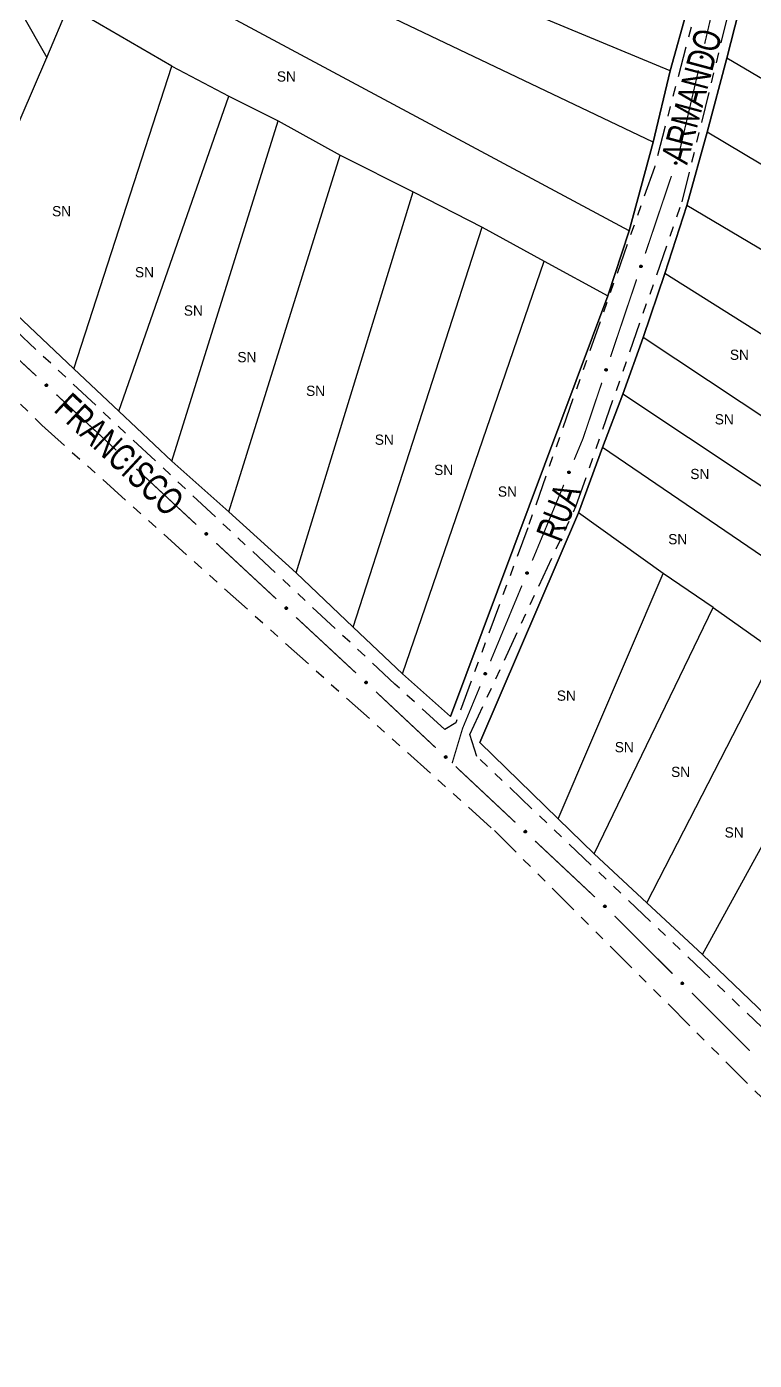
# Model space of a CAD drawing. Extents: x 207981 to 210201, y 4876477 to 4878908.
# Drawn here: x 209514.8 to 209621.5, y 4876755.6 to 4876951.3 of the extents above; entities that cross this region are included whole.
import ezdxf
from ezdxf.enums import TextEntityAlignment as Align

# ---------------------------------------------------------------- set-up
doc = ezdxf.new("R2010")
doc.units = 0
doc.header["$LTSCALE"] = 1.5
doc.header["$MEASUREMENT"] = 0
doc.linetypes.add('TRACO_25', pattern=[8, 3, -1, 1, -1, 1, -1])
for name, color, linetype in [('CD_MALHA_LOTES', 7, 'CONTINUOUS'), ('RU-QUADRA', 210, 'CONTINUOUS'), ('SV-EIXO-RUA-N-PAV', 6, 'CONTINUOUS'), ('SV-RUA-NAO-PAV', 7, 'CONTINUOUS'), ('SV-TXT-RUA-N-PAV', 7, 'CONTINUOUS'), ('Th_NmrPort', 1, 'CONTINUOUS')]:
    doc.layers.add(name, color=color, linetype=linetype)
doc.styles.add('ARIAL', font='ARIAL.SHX')

msp = doc.modelspace()

# ---------------------------------------------------------------- linework, layer by layer
at = {"layer": 'CD_MALHA_LOTES', "linetype": 'Continuous', "flags": 128}
for points in [[(209609.174317, 4876944.823015), (209531.2063, 4876977.224706)], [(209606.671182, 4876934.346932), (209528.888582, 4876971.476766)], [(209506.870266, 4876965.914244), (209517.809893, 4876946.769898)], [(209603.148251, 4876921.32136), (209525.226589, 4876963.179338)], [(209620.345715, 4876957.98765), (209617.471745, 4876946.677189)], [(209517.809893, 4876946.769898), (209520.961988, 4876954.279302)], [(209536.119861, 4876945.471976), (209520.961988, 4876954.279302)], [(209609.174317, 4876944.823015), (209611.77016, 4876954.093885)], [(209504.923383, 4876916.964051), (209517.809893, 4876946.769898)], [(209617.471745, 4876946.677189), (209614.597775, 4876935.783917)], [(209646.860403, 4876929.340662), (209617.471745, 4876946.677189)], [(209521.750012, 4876901.064509), (209536.119861, 4876945.471976)], [(209536.119861, 4876945.471976), (209544.463644, 4876941.068313)], [(209606.671182, 4876934.346932), (209609.174317, 4876944.823015)], [(209528.33233, 4876894.853026), (209544.463644, 4876941.068313)], [(209544.463644, 4876941.068313), (209551.694922, 4876937.452673)], [(209536.119861, 4876887.529038), (209551.694922, 4876937.452673)], [(209551.694922, 4876937.452673), (209560.780375, 4876932.446404)], [(209614.597775, 4876935.783917), (209611.631097, 4876925.029708)], [(209643.52289, 4876918.540099), (209614.597775, 4876935.783917)], [(209603.148251, 4876921.32136), (209606.671182, 4876934.346932)], [(209544.463644, 4876880.112342), (209560.780375, 4876932.446404)], [(209560.780375, 4876932.446404), (209571.48823, 4876927.069299)], [(209554.33712, 4876871.165953), (209571.48823, 4876927.069299)], [(209571.48823, 4876927.069299), (209581.593478, 4876921.877612)], [(209611.631097, 4876925.029708), (209608.386293, 4876915.063522)], [(209640.370794, 4876907.971307), (209611.631097, 4876925.029708)], [(209562.680903, 4876863.193005), (209581.593478, 4876921.877612)], [(209581.593478, 4876921.877612), (209590.678931, 4876916.871342)], [(209600.04251, 4876911.818718), (209603.148251, 4876921.32136)], [(209504.923383, 4876916.964051), (209521.750012, 4876901.064509)], [(209569.912182, 4876856.332561), (209590.678931, 4876916.871342)], [(209590.678931, 4876916.871342), (209600.04251, 4876911.818718)], [(209608.386293, 4876915.063522), (209605.187842, 4876905.699944)], [(209637.12599, 4876896.985326), (209608.386293, 4876915.063522)], [(209576.958043, 4876850.074724), (209600.04251, 4876911.818718)], [(209605.187842, 4876905.699944), (209602.221164, 4876897.356161)], [(209633.927539, 4876886.601951), (209605.187842, 4876905.699944)], [(209521.750012, 4876901.064509), (209528.33233, 4876894.853026)], [(209602.221164, 4876897.356161), (209599.254486, 4876889.56863)], [(209630.960861, 4876878.258168), (209602.221164, 4876897.356161)], [(209528.33233, 4876894.853026), (209536.119861, 4876887.529038)], [(209599.254486, 4876889.56863), (209595.731555, 4876879.973279)], [(209628.365017, 4876869.682614), (209599.254486, 4876889.56863)], [(209536.119861, 4876887.529038), (209544.463644, 4876880.112342)], [(209544.463644, 4876880.112342), (209554.33712, 4876871.165953)], [(209595.731555, 4876879.973279), (209581.268998, 4876846.273667)], [(209608.154521, 4876871.073244), (209595.731555, 4876879.973279)], [(209554.33712, 4876871.165953), (209562.680903, 4876863.193005)], [(209592.764877, 4876835.055914), (209608.154521, 4876871.073244)], [(209615.478508, 4876866.066974), (209608.154521, 4876871.073244)], [(209598.049273, 4876829.956936), (209615.478508, 4876866.066974)], [(209615.478508, 4876866.066974), (209624.656669, 4876859.577365)], [(209562.680903, 4876863.193005), (209569.912182, 4876856.332561)], [(209605.744095, 4876822.772011), (209624.656669, 4876859.577365)], [(209569.912182, 4876856.332561), (209576.958043, 4876850.074724)], [(209613.90246, 4876815.169898), (209634.483792, 4876852.670567)], [(209581.268998, 4876846.273667), (209592.764877, 4876835.055914)], [(209592.764877, 4876835.055914), (209598.049273, 4876829.956936)], [(209598.049273, 4876829.956936), (209605.744095, 4876822.772011)], [(209605.744095, 4876822.772011), (209613.90246, 4876815.169898)], [(209613.90246, 4876815.169898), (209625.444693, 4876804.137563)]]:
    msp.add_lwpolyline(points, dxfattribs=at)
at = {"layer": 'RU-QUADRA', "linetype": 'Continuous', "flags": 128}
for points in [[(209625.444693, 4876804.137563), (209613.90246, 4876815.169898), (209605.744095, 4876822.772011), (209598.049273, 4876829.956936), (209592.764877, 4876835.055914), (209581.268998, 4876846.273667), (209595.731555, 4876879.973279), (209599.254486, 4876889.56863), (209602.221164, 4876897.356161), (209605.187842, 4876905.699944), (209608.386293, 4876915.063522), (209611.631097, 4876925.029708), (209614.597775, 4876935.783917), (209617.471745, 4876946.677189), (209620.345715, 4876957.98765)], [(209611.77016, 4876954.093885), (209609.174317, 4876944.823015), (209606.671182, 4876934.346932), (209603.148251, 4876921.32136), (209600.04251, 4876911.818718), (209576.958043, 4876850.074724), (209569.912182, 4876856.332561), (209562.680903, 4876863.193005), (209554.33712, 4876871.165953), (209544.463644, 4876880.112342), (209536.119861, 4876887.529038), (209528.33233, 4876894.853026), (209521.750012, 4876901.064509), (209504.923383, 4876916.964051)]]:
    msp.add_lwpolyline(points, dxfattribs=at)
at = {"layer": 'SV-EIXO-RUA-N-PAV', "const_width": 0.18}
for points in [[(209614.223375, 4876948.759521), (209616.04301, 4876956.549831)], [(209610.584107, 4876933.178901), (209613.313558, 4876944.864366)], [(209605.525942, 4876918.001843), (209609.354728, 4876929.374635)], [(209600.420894, 4876902.838121), (209604.24968, 4876914.210913)], [(209516.26479, 4876900.029623), (209508.941714, 4876906.839362)], [(209527.981713, 4876889.13404), (209519.194021, 4876897.305727)], [(209596.39512, 4876890.880207), (209599.144632, 4876899.04719)], [(209595.098162, 4876887.756116), (209596.24842, 4876890.526839)], [(209596.24842, 4876890.526839), (209596.39512, 4876890.880207)], [(209539.698635, 4876878.238457), (209530.910943, 4876886.410144)], [(209588.963452, 4876872.978926), (209593.564485, 4876884.061819)], [(209551.415558, 4876867.342874), (209542.627866, 4876875.514561)], [(209582.828743, 4876858.201737), (209587.429775, 4876869.284629)], [(209563.13248, 4876856.447291), (209554.344788, 4876864.618978)], [(209578.744762, 4876848.36431), (209581.295065, 4876854.507439)], [(209574.800732, 4876845.499606), (209566.050267, 4876853.711145)], [(209578.644548, 4876848.0305), (209578.744762, 4876848.36431)], [(209577.206882, 4876843.241647), (209578.644548, 4876848.0305)], [(209586.468019, 4876834.550888), (209577.717554, 4876842.762427)], [(209598.135305, 4876823.602171), (209589.38484, 4876831.813709)], [(209609.516661, 4876812.358086), (209601.025452, 4876820.837436)], [(209620.838273, 4876801.052287), (209612.347064, 4876809.531636)]]:
    msp.add_lwpolyline(points, dxfattribs=at)
at = {"layer": 'SV-EIXO-RUA-N-PAV'}
for points in [[(209613.628591, 4876946.697067), (209613.602194, 4876946.73824), (209613.587927, 4876946.779024), (209613.585817, 4876946.816465), (209613.592581, 4876946.850037), (209613.603368, 4876946.883603), (209613.621711, 4876946.915045), (209613.649799, 4876946.945433), (209613.690915, 4876946.972203), (209613.733655, 4876946.984072), (209613.770252, 4876946.988104), (209613.805664, 4876946.983067), (209613.838096, 4876946.972041), (209613.870127, 4876946.951908), (209613.900644, 4876946.923143), (209613.926561, 4876946.881147), (209613.940274, 4876946.841068), (209613.941363, 4876946.804799), (209613.936074, 4876946.76923), (209613.92465, 4876946.735094), (209613.906467, 4876946.704333), (209613.87745, 4876946.673659), (209613.835661, 4876946.648628), (209613.795842, 4876946.634495), (209613.759599, 4876946.632897), (209613.724698, 4876946.638892), (209613.6909, 4876946.649302), (209613.658526, 4876946.666425), (209613.628591, 4876946.697067)], [(209609.842689, 4876931.169053), (209609.820329, 4876931.212551), (209609.810006, 4876931.254507), (209609.811468, 4876931.291979), (209609.821395, 4876931.324755), (209609.835327, 4876931.357143), (209609.856577, 4876931.386697), (209609.887429, 4876931.414275), (209609.930906, 4876931.437011), (209609.974581, 4876931.444761), (209610.011395, 4876931.445293), (209610.046168, 4876931.43691), (209610.077404, 4876931.422848), (209610.107373, 4876931.399759), (209610.135016, 4876931.368221), (209610.15682, 4876931.32395), (209610.166658, 4876931.282748), (209610.164292, 4876931.24654), (209610.155643, 4876931.211636), (209610.141023, 4876931.178741), (209610.119996, 4876931.14985), (209610.088192, 4876931.122076), (209610.044211, 4876931.101134), (209610.003229, 4876931.090853), (209609.966997, 4876931.09271), (209609.932825, 4876931.101999), (209609.900171, 4876931.115577), (209609.869573, 4876931.135702), (209609.842689, 4876931.169053)], [(209604.737641, 4876916.00533), (209604.715281, 4876916.048828), (209604.704958, 4876916.090784), (209604.70642, 4876916.128256), (209604.716347, 4876916.161032), (209604.730279, 4876916.19342), (209604.751529, 4876916.222974), (209604.782381, 4876916.250552), (209604.825858, 4876916.273288), (209604.869533, 4876916.281038), (209604.906347, 4876916.28157), (209604.94112, 4876916.273187), (209604.972356, 4876916.259126), (209605.002326, 4876916.236037), (209605.029968, 4876916.204499), (209605.051772, 4876916.160228), (209605.06161, 4876916.119025), (209605.059244, 4876916.082818), (209605.050595, 4876916.047913), (209605.035975, 4876916.015018), (209605.014948, 4876915.986127), (209604.983144, 4876915.958353), (209604.939163, 4876915.937411), (209604.898181, 4876915.92713), (209604.86195, 4876915.928987), (209604.827777, 4876915.938276), (209604.795123, 4876915.951854), (209604.764525, 4876915.971979), (209604.737641, 4876916.00533)], [(209599.632593, 4876900.841607), (209599.610233, 4876900.885105), (209599.59991, 4876900.927062), (209599.601373, 4876900.964534), (209599.611299, 4876900.99731), (209599.625231, 4876901.029697), (209599.646482, 4876901.059252), (209599.677333, 4876901.086829), (209599.72081, 4876901.109566), (209599.764485, 4876901.117315), (209599.801299, 4876901.117847), (209599.836072, 4876901.109464), (209599.867308, 4876901.095403), (209599.897278, 4876901.072314), (209599.92492, 4876901.040776), (209599.946724, 4876900.996505), (209599.956562, 4876900.955302), (209599.954196, 4876900.919095), (209599.945547, 4876900.88419), (209599.930927, 4876900.851296), (209599.9099, 4876900.822405), (209599.878096, 4876900.79463), (209599.834115, 4876900.773689), (209599.793133, 4876900.763407), (209599.756902, 4876900.765264), (209599.722729, 4876900.774553), (209599.690075, 4876900.788132), (209599.659477, 4876900.808256), (209599.632593, 4876900.841607)], [(209517.759662, 4876898.489219), (209517.710816, 4876898.486752), (209517.66833, 4876898.494619), (209517.634784, 4876898.51138), (209517.609002, 4876898.533921), (209517.585223, 4876898.559952), (209517.567039, 4876898.591486), (209517.55461, 4876898.630956), (209517.551791, 4876898.679938), (209517.562711, 4876898.722931), (209517.577384, 4876898.756698), (209517.59934, 4876898.784935), (209517.625015, 4876898.807612), (209517.658395, 4876898.825417), (209517.698517, 4876898.837622), (209517.747839, 4876898.839265), (209517.789438, 4876898.831266), (209517.82146, 4876898.814202), (209517.849707, 4876898.791949), (209517.873665, 4876898.765082), (209517.891336, 4876898.734025), (209517.903553, 4876898.693606), (209517.904529, 4876898.644904), (209517.897025, 4876898.603323), (209517.880415, 4876898.57107), (209517.857881, 4876898.543753), (209517.832062, 4876898.519586), (209517.801124, 4876898.499987), (209517.759662, 4876898.489219)], [(209529.476584, 4876887.593636), (209529.427738, 4876887.591169), (209529.385253, 4876887.599036), (209529.351707, 4876887.615797), (209529.325925, 4876887.638338), (209529.302146, 4876887.664369), (209529.283962, 4876887.695903), (209529.271533, 4876887.735373), (209529.268713, 4876887.784355), (209529.279633, 4876887.827348), (209529.294306, 4876887.861115), (209529.316262, 4876887.889352), (209529.341937, 4876887.912029), (209529.375318, 4876887.929834), (209529.41544, 4876887.942039), (209529.464761, 4876887.943682), (209529.50636, 4876887.935683), (209529.538382, 4876887.918619), (209529.56663, 4876887.896366), (209529.590588, 4876887.869499), (209529.608259, 4876887.838442), (209529.620475, 4876887.798023), (209529.621452, 4876887.749321), (209529.613947, 4876887.707741), (209529.597338, 4876887.675488), (209529.574803, 4876887.64817), (209529.548984, 4876887.624003), (209529.518046, 4876887.604404), (209529.476584, 4876887.593636)], [(209594.174566, 4876885.818475), (209594.155247, 4876885.863406), (209594.147831, 4876885.905972), (209594.151864, 4876885.943255), (209594.164019, 4876885.975272), (209594.180143, 4876886.006626), (209594.203374, 4876886.034651), (209594.236047, 4876886.060044), (209594.280983, 4876886.07974), (209594.325088, 4876886.084471), (209594.361851, 4876886.082472), (209594.395966, 4876886.07172), (209594.426162, 4876886.055546), (209594.454475, 4876886.030453), (209594.479885, 4876885.99709), (209594.498596, 4876885.951426), (209594.505581, 4876885.909645), (209594.500733, 4876885.873686), (209594.489706, 4876885.839457), (209594.472861, 4876885.807645), (209594.449899, 4876885.780267), (209594.416262, 4876885.754743), (209594.370947, 4876885.736872), (209594.329355, 4876885.72943), (209594.293337, 4876885.733772), (209594.259883, 4876885.745387), (209594.228239, 4876885.761176), (209594.199095, 4876885.783356), (209594.174566, 4876885.818475)], [(209541.193507, 4876876.698053), (209541.144661, 4876876.695586), (209541.102175, 4876876.703453), (209541.068629, 4876876.720214), (209541.042847, 4876876.742755), (209541.019068, 4876876.768786), (209541.000884, 4876876.80032), (209540.988455, 4876876.83979), (209540.985636, 4876876.888772), (209540.996556, 4876876.931765), (209541.011229, 4876876.965532), (209541.033185, 4876876.99377), (209541.05886, 4876877.016446), (209541.09224, 4876877.034251), (209541.132362, 4876877.046456), (209541.181684, 4876877.048099), (209541.223283, 4876877.0401), (209541.255304, 4876877.023036), (209541.283552, 4876877.000783), (209541.30751, 4876876.973917), (209541.325181, 4876876.942859), (209541.337398, 4876876.90244), (209541.338374, 4876876.853738), (209541.33087, 4876876.812158), (209541.31426, 4876876.779905), (209541.291726, 4876876.752587), (209541.265907, 4876876.72842), (209541.234969, 4876876.708822), (209541.193507, 4876876.698053)], [(209588.039856, 4876871.041285), (209588.020537, 4876871.086216), (209588.013121, 4876871.128783), (209588.017155, 4876871.166066), (209588.029309, 4876871.198082), (209588.045433, 4876871.229436), (209588.068664, 4876871.257461), (209588.101337, 4876871.282854), (209588.146273, 4876871.30255), (209588.190378, 4876871.307281), (209588.227141, 4876871.305282), (209588.261256, 4876871.29453), (209588.291452, 4876871.278356), (209588.319765, 4876871.253263), (209588.345175, 4876871.219901), (209588.363887, 4876871.174236), (209588.370871, 4876871.132455), (209588.366023, 4876871.096496), (209588.354996, 4876871.062268), (209588.338151, 4876871.030455), (209588.315189, 4876871.003077), (209588.281552, 4876870.977553), (209588.236237, 4876870.959682), (209588.194645, 4876870.952241), (209588.158627, 4876870.956583), (209588.125173, 4876870.968197), (209588.093529, 4876870.983987), (209588.064386, 4876871.006166), (209588.039856, 4876871.041285)], [(209552.910429, 4876865.802471), (209552.861583, 4876865.800003), (209552.819098, 4876865.80787), (209552.785552, 4876865.824631), (209552.75977, 4876865.847172), (209552.735991, 4876865.873203), (209552.717807, 4876865.904737), (209552.705378, 4876865.944207), (209552.702558, 4876865.993189), (209552.713478, 4876866.036182), (209552.728151, 4876866.069949), (209552.750107, 4876866.098187), (209552.775782, 4876866.120863), (209552.809163, 4876866.138668), (209552.849285, 4876866.150873), (209552.898606, 4876866.152516), (209552.940205, 4876866.144517), (209552.972227, 4876866.127453), (209553.000475, 4876866.1052), (209553.024433, 4876866.078334), (209553.042104, 4876866.047276), (209553.05432, 4876866.006858), (209553.055297, 4876865.958155), (209553.047792, 4876865.916575), (209553.031183, 4876865.884322), (209553.008648, 4876865.857005), (209552.982829, 4876865.832837), (209552.951891, 4876865.813239), (209552.910429, 4876865.802471)], [(209581.905146, 4876856.264095), (209581.885827, 4876856.309026), (209581.878411, 4876856.351593), (209581.882445, 4876856.388876), (209581.894599, 4876856.420892), (209581.910723, 4876856.452246), (209581.933954, 4876856.480271), (209581.966627, 4876856.505664), (209582.011563, 4876856.52536), (209582.055668, 4876856.530091), (209582.092432, 4876856.528093), (209582.126546, 4876856.517341), (209582.156743, 4876856.501167), (209582.185055, 4876856.476073), (209582.210465, 4876856.442711), (209582.229177, 4876856.397047), (209582.236161, 4876856.355266), (209582.231313, 4876856.319306), (209582.220286, 4876856.285078), (209582.203441, 4876856.253265), (209582.180479, 4876856.225887), (209582.146842, 4876856.200364), (209582.101527, 4876856.182493), (209582.059935, 4876856.175051), (209582.023917, 4876856.179393), (209581.990463, 4876856.191007), (209581.958819, 4876856.206797), (209581.929676, 4876856.228976), (209581.905146, 4876856.264095)], [(209564.621301, 4876854.901143), (209564.572445, 4876854.898898), (209564.529995, 4876854.906958), (209564.496526, 4876854.923872), (209564.470846, 4876854.946529), (209564.447186, 4876854.972668), (209564.429146, 4876855.004285), (209564.416896, 4876855.043811), (209564.414299, 4876855.092805), (209564.425414, 4876855.135747), (209564.44024, 4876855.169448), (209564.462325, 4876855.197585), (209564.488103, 4876855.220144), (209564.521564, 4876855.237798), (209564.561741, 4876855.24982), (209564.611069, 4876855.251239), (209564.652631, 4876855.243051), (209564.684575, 4876855.225842), (209564.712722, 4876855.203461), (209564.736557, 4876855.176486), (209564.754087, 4876855.145348), (209564.766119, 4876855.104874), (209564.766875, 4876855.056168), (209564.759182, 4876855.014622), (209564.742425, 4876854.982445), (209564.719767, 4876854.955231), (209564.693838, 4876854.931181), (209564.662812, 4876854.911723), (209564.621301, 4876854.901143)], [(209576.288588, 4876843.952425), (209576.239731, 4876843.95018), (209576.197282, 4876843.95824), (209576.163812, 4876843.975154), (209576.138133, 4876843.997811), (209576.114473, 4876844.02395), (209576.096432, 4876844.055567), (209576.084182, 4876844.095093), (209576.081586, 4876844.144087), (209576.092701, 4876844.187029), (209576.107527, 4876844.22073), (209576.129611, 4876844.248867), (209576.155389, 4876844.271426), (209576.18885, 4876844.28908), (209576.229027, 4876844.301103), (209576.278356, 4876844.302521), (209576.319918, 4876844.294333), (209576.351862, 4876844.277124), (209576.380008, 4876844.254743), (209576.403844, 4876844.227768), (209576.421374, 4876844.19663), (209576.433406, 4876844.156156), (209576.434161, 4876844.10745), (209576.426468, 4876844.065904), (209576.409712, 4876844.033727), (209576.387053, 4876844.006513), (209576.361125, 4876843.982463), (209576.330098, 4876843.963005), (209576.288588, 4876843.952425)], [(209587.955875, 4876833.003708), (209587.907018, 4876833.001462), (209587.864568, 4876833.009522), (209587.831099, 4876833.026436), (209587.805419, 4876833.049093), (209587.781759, 4876833.075232), (209587.763719, 4876833.106849), (209587.751469, 4876833.146375), (209587.748872, 4876833.195369), (209587.759988, 4876833.238311), (209587.774814, 4876833.272012), (209587.796898, 4876833.300149), (209587.822676, 4876833.322709), (209587.856137, 4876833.340362), (209587.896314, 4876833.352385), (209587.945642, 4876833.353803), (209587.987204, 4876833.345616), (209588.019148, 4876833.328406), (209588.047295, 4876833.306025), (209588.07113, 4876833.27905), (209588.08866, 4876833.247912), (209588.100693, 4876833.207439), (209588.101448, 4876833.158732), (209588.093755, 4876833.117186), (209588.076998, 4876833.085009), (209588.05434, 4876833.057795), (209588.028411, 4876833.033745), (209587.997385, 4876833.014287), (209587.955875, 4876833.003708)], [(209599.623161, 4876822.05499), (209599.574304, 4876822.052744), (209599.531855, 4876822.060805), (209599.498385, 4876822.077718), (209599.472706, 4876822.100376), (209599.449046, 4876822.126514), (209599.431005, 4876822.158131), (209599.418756, 4876822.197657), (209599.416159, 4876822.246651), (209599.427274, 4876822.289593), (209599.4421, 4876822.323294), (209599.464185, 4876822.351431), (209599.489962, 4876822.373991), (209599.523423, 4876822.391644), (209599.5636, 4876822.403667), (209599.612929, 4876822.405085), (209599.654491, 4876822.396898), (209599.686435, 4876822.379688), (209599.714581, 4876822.357307), (209599.738417, 4876822.330332), (209599.755947, 4876822.299194), (209599.767979, 4876822.258721), (209599.768734, 4876822.210015), (209599.761041, 4876822.168468), (209599.744285, 4876822.136291), (209599.721627, 4876822.109077), (209599.695698, 4876822.085027), (209599.664671, 4876822.065569), (209599.623161, 4876822.05499)], [(209610.955746, 4876810.765442), (209610.906843, 4876810.764715), (209610.864665, 4876810.77409), (209610.831737, 4876810.792034), (209610.806774, 4876810.815478), (209610.783936, 4876810.84234), (209610.766887, 4876810.874501), (209610.75587, 4876810.914388), (209610.754797, 4876810.96344), (209610.76724, 4876811.006016), (209610.783106, 4876811.03924), (209610.806053, 4876811.066678), (209610.832519, 4876811.088426), (209610.866513, 4876811.105031), (209610.907044, 4876811.1158), (209610.956393, 4876811.115686), (209610.99768, 4876811.106212), (209611.029074, 4876811.088019), (209611.056512, 4876811.064774), (209611.079498, 4876811.037071), (209611.096053, 4876811.005405), (209611.106822, 4876810.964577), (209611.106064, 4876810.915871), (209611.097084, 4876810.874583), (209611.079337, 4876810.842942), (209611.055844, 4876810.816445), (209611.029181, 4876810.793212), (209610.997565, 4876810.774727), (209610.955746, 4876810.765442)]]:
    msp.add_lwpolyline(points, close=True, dxfattribs=at)
for points in [[(209613.587927, 4876946.779024), (209613.603368, 4876946.883603)], [(209613.593961, 4876946.761454), (209613.611487, 4876946.890479)], [(209613.602194, 4876946.73824), (209613.621711, 4876946.915045)], [(209613.615124, 4876946.720078), (209613.634483, 4876946.922942)], [(209613.628591, 4876946.697067), (209613.649799, 4876946.945433)], [(209613.645501, 4876946.682156), (209613.671387, 4876946.954958)], [(209613.658526, 4876946.666425), (209613.690915, 4876946.972203)], [(209613.675926, 4876946.662438), (209613.710814, 4876946.973774)], [(209613.6909, 4876946.649302), (209613.733655, 4876946.984072)], [(209613.707593, 4876946.648035), (209613.749086, 4876946.98165)], [(209613.724698, 4876946.638892), (209613.770252, 4876946.988104)], [(209613.74316, 4876946.638326), (209613.790102, 4876946.983279)], [(209613.759599, 4876946.632897), (209613.805664, 4876946.983067)], [(209613.779259, 4876946.6369), (209613.821682, 4876946.974501)], [(209613.795842, 4876946.634495), (209613.838096, 4876946.972041)], [(209613.817221, 4876946.643447), (209613.854057, 4876946.957131)], [(209613.835661, 4876946.648628), (209613.870127, 4876946.951908)], [(209613.855939, 4876946.665231), (209613.885191, 4876946.934445)], [(209613.87745, 4876946.673659), (209613.900644, 4876946.923143)], [(209613.890894, 4876946.6949), (209613.91229, 4876946.894485)], [(209613.906467, 4876946.704333), (209613.926561, 4876946.881147)], [(209613.915927, 4876946.724084), (209613.932435, 4876946.854748)], [(209613.92465, 4876946.735094), (209613.940274, 4876946.841068)], [(209609.810006, 4876931.254507), (209609.835327, 4876931.357143)], [(209609.814341, 4876931.236443), (209609.844062, 4876931.363215)], [(209609.820329, 4876931.212551), (209609.856577, 4876931.386697)], [(209609.831472, 4876931.193241), (209609.870043, 4876931.393343)], [(209609.842689, 4876931.169053), (209609.887429, 4876931.414275)], [(209609.858103, 4876931.1526), (209609.909826, 4876931.421703)], [(209609.869573, 4876931.135702), (209609.930906, 4876931.437011)], [(209609.886515, 4876931.130077), (209609.950863, 4876931.436682)], [(209609.900171, 4876931.115577), (209609.974581, 4876931.444761)], [(209609.916668, 4876931.112727), (209609.989711, 4876931.440881)], [(209609.932825, 4876931.101999), (209610.011395, 4876931.445293)], [(209609.951149, 4876931.099679), (209610.030697, 4876931.438601)], [(209609.966997, 4876931.09271), (209610.046168, 4876931.43691)], [(209609.986949, 4876931.094825), (209610.061298, 4876931.426859)], [(209610.003229, 4876931.090853), (209610.077404, 4876931.422848)], [(209610.025362, 4876931.097731), (209610.091874, 4876931.406487)], [(209610.044211, 4876931.101134), (209610.107373, 4876931.399759)], [(209610.065977, 4876931.115732), (209610.120708, 4876931.380942)], [(209610.088192, 4876931.122076), (209610.135016, 4876931.368221)], [(209610.103596, 4876931.141941), (209610.143882, 4876931.338585)], [(209610.119996, 4876931.14985), (209610.15682, 4876931.32395)], [(209610.131292, 4876931.168611), (209610.160155, 4876931.297112)], [(209610.141023, 4876931.178741), (209610.166658, 4876931.282748)], [(209604.704958, 4876916.090784), (209604.730279, 4876916.19342)], [(209604.709293, 4876916.07272), (209604.739015, 4876916.199493)], [(209604.715281, 4876916.048828), (209604.751529, 4876916.222974)], [(209604.726424, 4876916.029518), (209604.764995, 4876916.22962)], [(209604.737641, 4876916.00533), (209604.782381, 4876916.250552)], [(209604.753055, 4876915.988878), (209604.804778, 4876916.25798)], [(209604.764525, 4876915.971979), (209604.825858, 4876916.273288)], [(209604.781467, 4876915.966354), (209604.845815, 4876916.27296)], [(209604.795123, 4876915.951854), (209604.869533, 4876916.281038)], [(209604.81162, 4876915.949004), (209604.884663, 4876916.277158)], [(209604.827777, 4876915.938276), (209604.906347, 4876916.28157)], [(209604.846101, 4876915.935956), (209604.925649, 4876916.274878)], [(209604.86195, 4876915.928987), (209604.94112, 4876916.273187)], [(209604.881901, 4876915.931102), (209604.95625, 4876916.263136)], [(209604.898181, 4876915.92713), (209604.972356, 4876916.259126)], [(209604.920314, 4876915.934008), (209604.986826, 4876916.242764)], [(209604.939163, 4876915.937411), (209605.002326, 4876916.236037)], [(209604.960929, 4876915.952009), (209605.01566, 4876916.217219)], [(209604.983144, 4876915.958353), (209605.029968, 4876916.204499)], [(209604.998548, 4876915.978218), (209605.038835, 4876916.174863)], [(209605.014948, 4876915.986127), (209605.051772, 4876916.160228)], [(209605.026244, 4876916.004889), (209605.055108, 4876916.13339)], [(209605.035975, 4876916.015018), (209605.06161, 4876916.119025)], [(209599.59991, 4876900.927062), (209599.625231, 4876901.029697)], [(209599.604245, 4876900.908997), (209599.633967, 4876901.03577)], [(209599.610233, 4876900.885105), (209599.646482, 4876901.059252)], [(209599.621376, 4876900.865796), (209599.659947, 4876901.065897)], [(209599.632593, 4876900.841607), (209599.677333, 4876901.086829)], [(209599.648007, 4876900.825155), (209599.69973, 4876901.094257)], [(209599.659477, 4876900.808256), (209599.72081, 4876901.109566)], [(209599.676419, 4876900.802632), (209599.740767, 4876901.109237)], [(209599.690075, 4876900.788132), (209599.764485, 4876901.117315)], [(209599.706572, 4876900.785281), (209599.779615, 4876901.113436)], [(209599.722729, 4876900.774553), (209599.801299, 4876901.117847)], [(209599.741053, 4876900.772233), (209599.820601, 4876901.111156)], [(209599.756902, 4876900.765264), (209599.836072, 4876901.109464)], [(209599.776854, 4876900.76738), (209599.851203, 4876901.099413)], [(209599.793133, 4876900.763407), (209599.867308, 4876901.095403)], [(209599.815266, 4876900.770285), (209599.881778, 4876901.079041)], [(209599.834115, 4876900.773689), (209599.897278, 4876901.072314)], [(209599.855881, 4876900.788287), (209599.910612, 4876901.053496)], [(209599.878096, 4876900.79463), (209599.92492, 4876901.040776)], [(209599.8935, 4876900.814496), (209599.933787, 4876901.01114)], [(209599.9099, 4876900.822405), (209599.946724, 4876900.996505)], [(209599.921196, 4876900.841166), (209599.95006, 4876900.969667)], [(209599.930927, 4876900.851296), (209599.956562, 4876900.955302)], [(209517.801124, 4876898.499987), (209517.551791, 4876898.679938)], [(209517.759662, 4876898.489219), (209517.55461, 4876898.630956)], [(209517.781002, 4876898.496493), (209517.557062, 4876898.654425)], [(209517.813225, 4876898.513111), (209517.560308, 4876898.69799)], [(209517.832062, 4876898.519586), (209517.562711, 4876898.722931)], [(209517.733001, 4876898.488956), (209517.566527, 4876898.606494)], [(209517.710816, 4876898.486752), (209517.567039, 4876898.591486)], [(209517.841451, 4876898.533446), (209517.572476, 4876898.735121)], [(209517.857881, 4876898.543753), (209517.577384, 4876898.756698)], [(209517.686578, 4876898.491132), (209517.583286, 4876898.570413)], [(209517.66833, 4876898.494619), (209517.585223, 4876898.559952)], [(209517.867539, 4876898.559497), (209517.591429, 4876898.771533)], [(209517.880415, 4876898.57107), (209517.59934, 4876898.784935)], [(209517.886702, 4876898.590124), (209517.614729, 4876898.794586)], [(209517.897025, 4876898.603323), (209517.625015, 4876898.807612)], [(209517.89987, 4876898.626325), (209517.645883, 4876898.814062)], [(209517.904529, 4876898.644904), (209517.658395, 4876898.825417)], [(209517.900187, 4876898.67075), (209517.681034, 4876898.829821)], [(209517.903553, 4876898.693606), (209517.698517, 4876898.837622)], [(209517.891792, 4876898.715823), (209517.729175, 4876898.833501)], [(209517.891336, 4876898.734025), (209517.747839, 4876898.839265)], [(209517.87889, 4876898.752044), (209517.77367, 4876898.831255)], [(209517.873665, 4876898.765082), (209517.789438, 4876898.831266)], [(209529.518046, 4876887.604404), (209529.268713, 4876887.784355)], [(209529.476584, 4876887.593636), (209529.271533, 4876887.735373)], [(209529.497924, 4876887.60091), (209529.273985, 4876887.758842)], [(209529.530148, 4876887.617528), (209529.27723, 4876887.802407)], [(209529.548984, 4876887.624003), (209529.279633, 4876887.827348)], [(209529.449923, 4876887.593373), (209529.28345, 4876887.710911)], [(209529.427738, 4876887.591169), (209529.283962, 4876887.695903)], [(209529.558374, 4876887.637864), (209529.289398, 4876887.839538)], [(209529.574803, 4876887.64817), (209529.294306, 4876887.861115)], [(209529.4035, 4876887.595549), (209529.300208, 4876887.67483)], [(209529.385253, 4876887.599036), (209529.302146, 4876887.664369)], [(209529.584462, 4876887.663914), (209529.308351, 4876887.87595)], [(209529.597338, 4876887.675488), (209529.316262, 4876887.889352)], [(209529.603625, 4876887.694541), (209529.331651, 4876887.899003)], [(209529.613947, 4876887.707741), (209529.341937, 4876887.912029)], [(209529.616792, 4876887.730742), (209529.362805, 4876887.918479)], [(209529.621452, 4876887.749321), (209529.375318, 4876887.929834)], [(209529.61711, 4876887.775167), (209529.397957, 4876887.934238)], [(209529.620475, 4876887.798023), (209529.41544, 4876887.942039)], [(209529.608714, 4876887.82024), (209529.446098, 4876887.937918)], [(209529.608259, 4876887.838442), (209529.464761, 4876887.943682)], [(209529.595812, 4876887.856461), (209529.490592, 4876887.935672)], [(209529.590588, 4876887.869499), (209529.50636, 4876887.935683)], [(209594.147831, 4876885.905972), (209594.180143, 4876886.006626)], [(209594.150915, 4876885.887653), (209594.189275, 4876886.012084)], [(209594.155247, 4876885.863406), (209594.203374, 4876886.034651)], [(209594.165037, 4876885.843376), (209594.217264, 4876886.040355)], [(209594.174566, 4876885.818475), (209594.236047, 4876886.060044)], [(209594.188814, 4876885.801002), (209594.258901, 4876886.065915)], [(209594.199095, 4876885.783356), (209594.280983, 4876886.07974)], [(209594.215611, 4876885.77658), (209594.300871, 4876886.078041)], [(209594.228239, 4876885.761176), (209594.325088, 4876886.084471)], [(209594.244501, 4876885.7572), (209594.339915, 4876886.079561)], [(209594.259883, 4876885.745387), (209594.361851, 4876886.082472)], [(209594.278005, 4876885.741813), (209594.380648, 4876886.07447)], [(209594.293337, 4876885.733772), (209594.395966, 4876886.07172)], [(209594.313387, 4876885.734512), (209594.41037, 4876886.060654)], [(209594.329355, 4876885.72943), (209594.426162, 4876886.055546)], [(209594.351908, 4876885.734772), (209594.439474, 4876886.038229)], [(209594.370947, 4876885.736872), (209594.454475, 4876886.030453)], [(209594.393664, 4876885.74994), (209594.466485, 4876886.010764)], [(209594.416262, 4876885.754743), (209594.479885, 4876885.99709)], [(209594.432994, 4876885.773503), (209594.486695, 4876885.966915)], [(209594.449899, 4876885.780267), (209594.498596, 4876885.951426)], [(209594.462457, 4876885.798208), (209594.50008, 4876885.924422)], [(209594.472861, 4876885.807645), (209594.505581, 4876885.909645)], [(209541.234969, 4876876.708822), (209540.985636, 4876876.888772)], [(209541.193507, 4876876.698053), (209540.988455, 4876876.83979)], [(209541.214847, 4876876.705327), (209540.990907, 4876876.863259)], [(209541.24707, 4876876.721945), (209540.994153, 4876876.906824)], [(209541.265907, 4876876.72842), (209540.996556, 4876876.931765)], [(209541.166845, 4876876.69779), (209541.000372, 4876876.815328)], [(209541.144661, 4876876.695586), (209541.000884, 4876876.80032)], [(209541.275296, 4876876.742281), (209541.006321, 4876876.943955)], [(209541.291726, 4876876.752587), (209541.011229, 4876876.965532)], [(209541.120422, 4876876.699966), (209541.017131, 4876876.779247)], [(209541.102175, 4876876.703453), (209541.019068, 4876876.768786)], [(209541.301384, 4876876.768331), (209541.025274, 4876876.980367)], [(209541.31426, 4876876.779905), (209541.033185, 4876876.99377)], [(209541.320547, 4876876.798958), (209541.048574, 4876877.00342)], [(209541.33087, 4876876.812158), (209541.05886, 4876877.016446)], [(209541.333715, 4876876.835159), (209541.079728, 4876877.022896)], [(209541.338374, 4876876.853738), (209541.09224, 4876877.034251)], [(209541.334032, 4876876.879584), (209541.114879, 4876877.038655)], [(209541.337398, 4876876.90244), (209541.132362, 4876877.046456)], [(209541.325637, 4876876.924657), (209541.16302, 4876877.042335)], [(209541.325181, 4876876.942859), (209541.181684, 4876877.048099)], [(209541.312735, 4876876.960878), (209541.207515, 4876877.040089)], [(209541.30751, 4876876.973917), (209541.223283, 4876877.0401)], [(209588.013121, 4876871.128783), (209588.045433, 4876871.229436)], [(209588.016205, 4876871.110463), (209588.054565, 4876871.234894)], [(209588.020537, 4876871.086216), (209588.068664, 4876871.257461)], [(209588.030328, 4876871.066187), (209588.082554, 4876871.263166)], [(209588.039856, 4876871.041285), (209588.101337, 4876871.282854)], [(209588.054104, 4876871.023812), (209588.124191, 4876871.288726)], [(209588.064386, 4876871.006166), (209588.146273, 4876871.30255)], [(209588.080901, 4876870.999391), (209588.166161, 4876871.300851)], [(209588.093529, 4876870.983987), (209588.190378, 4876871.307281)], [(209588.109791, 4876870.98001), (209588.205205, 4876871.302371)], [(209588.125173, 4876870.968197), (209588.227141, 4876871.305282)], [(209588.143295, 4876870.964624), (209588.245938, 4876871.29728)], [(209588.158627, 4876870.956583), (209588.261256, 4876871.29453)], [(209588.178677, 4876870.957322), (209588.27566, 4876871.283464)], [(209588.194645, 4876870.952241), (209588.291452, 4876871.278356)], [(209588.217198, 4876870.957582), (209588.304764, 4876871.261039)], [(209588.236237, 4876870.959682), (209588.319765, 4876871.253263)], [(209588.258954, 4876870.972751), (209588.331775, 4876871.233574)], [(209588.281552, 4876870.977553), (209588.345175, 4876871.219901)], [(209588.298285, 4876870.996313), (209588.351985, 4876871.189725)], [(209588.315189, 4876871.003077), (209588.363887, 4876871.174236)], [(209588.327747, 4876871.021018), (209588.365371, 4876871.147233)], [(209588.338151, 4876871.030455), (209588.370871, 4876871.132455)], [(209552.951891, 4876865.813239), (209552.702558, 4876865.993189)], [(209552.963993, 4876865.826362), (209552.711075, 4876866.011241)], [(209552.982829, 4876865.832837), (209552.713478, 4876866.036182)], [(209552.992219, 4876865.846698), (209552.723243, 4876866.048372)], [(209553.008648, 4876865.857005), (209552.728151, 4876866.069949)], [(209553.018307, 4876865.872748), (209552.742196, 4876866.084784)], [(209553.031183, 4876865.884322), (209552.750107, 4876866.098187)], [(209553.03747, 4876865.903375), (209552.765496, 4876866.107837)], [(209553.047792, 4876865.916575), (209552.775782, 4876866.120863)], [(209553.050637, 4876865.939576), (209552.79665, 4876866.127313)], [(209553.055297, 4876865.958155), (209552.809163, 4876866.138668)], [(209553.050955, 4876865.984001), (209552.831801, 4876866.143072)], [(209553.05432, 4876866.006858), (209552.849285, 4876866.150873)], [(209553.042559, 4876866.029075), (209552.879943, 4876866.146752)], [(209553.042104, 4876866.047276), (209552.898606, 4876866.152516)], [(209553.029657, 4876866.065295), (209552.924437, 4876866.144506)], [(209553.024433, 4876866.078334), (209552.940205, 4876866.144517)], [(209552.910429, 4876865.802471), (209552.705378, 4876865.944207)], [(209552.931769, 4876865.809744), (209552.70783, 4876865.967676)], [(209552.883768, 4876865.802207), (209552.717295, 4876865.919745)], [(209552.861583, 4876865.800003), (209552.717807, 4876865.904737)], [(209552.837345, 4876865.804383), (209552.734053, 4876865.883664)], [(209552.819098, 4876865.80787), (209552.735991, 4876865.873203)], [(209581.878411, 4876856.351593), (209581.910723, 4876856.452246)], [(209581.881495, 4876856.333273), (209581.919856, 4876856.457705)], [(209581.885827, 4876856.309026), (209581.933954, 4876856.480271)], [(209581.895618, 4876856.288997), (209581.947844, 4876856.485976)], [(209581.905146, 4876856.264095), (209581.966627, 4876856.505664)], [(209581.919394, 4876856.246623), (209581.989482, 4876856.511536)], [(209581.929676, 4876856.228976), (209582.011563, 4876856.52536)], [(209581.946192, 4876856.222201), (209582.031451, 4876856.523661)], [(209581.958819, 4876856.206797), (209582.055668, 4876856.530091)], [(209581.975082, 4876856.20282), (209582.070496, 4876856.525181)], [(209581.990463, 4876856.191007), (209582.092432, 4876856.528093)], [(209582.008585, 4876856.187434), (209582.111228, 4876856.520091)], [(209582.023917, 4876856.179393), (209582.126546, 4876856.517341)], [(209582.043967, 4876856.180132), (209582.14095, 4876856.506274)], [(209582.059935, 4876856.175051), (209582.156743, 4876856.501167)], [(209582.082488, 4876856.180392), (209582.170054, 4876856.48385)], [(209582.101527, 4876856.182493), (209582.185055, 4876856.476073)], [(209582.124244, 4876856.195561), (209582.197066, 4876856.456384)], [(209582.146842, 4876856.200364), (209582.210465, 4876856.442711)], [(209582.163575, 4876856.219124), (209582.217275, 4876856.412536)], [(209582.180479, 4876856.225887), (209582.229177, 4876856.397047)], [(209582.193037, 4876856.243828), (209582.230661, 4876856.370043)], [(209582.203441, 4876856.253265), (209582.236161, 4876856.355266)], [(209564.662812, 4876854.911723), (209564.414299, 4876855.092805)], [(209564.621301, 4876854.901143), (209564.416896, 4876855.043811)], [(209564.642674, 4876854.90832), (209564.419455, 4876855.067268)], [(209564.674973, 4876854.924792), (209564.422898, 4876855.110818)], [(209564.693838, 4876854.931181), (209564.425414, 4876855.135747)], [(209564.594639, 4876854.901002), (209564.428702, 4876855.019294)], [(209564.572445, 4876854.898898), (209564.429146, 4876855.004285)], [(209564.703291, 4876854.944998), (209564.435235, 4876855.147893)], [(209564.719767, 4876854.955231), (209564.44024, 4876855.169448)], [(209564.548226, 4876854.903388), (209564.445296, 4876854.983138)], [(209564.529995, 4876854.906958), (209564.447186, 4876854.972668)], [(209564.729497, 4876854.97093), (209564.454353, 4876855.184219)], [(209564.742425, 4876854.982445), (209564.462325, 4876855.197585)], [(209564.748799, 4876855.001469), (209564.477758, 4876855.207165)], [(209564.759182, 4876855.014622), (209564.488103, 4876855.220144)], [(209564.762131, 4876855.037611), (209564.509, 4876855.2265)], [(209564.766875, 4876855.056168), (209564.521564, 4876855.237798)], [(209564.76265, 4876855.082033), (209564.544222, 4876855.242099)], [(209564.766119, 4876855.104874), (209564.561741, 4876855.24982)], [(209564.754459, 4876855.127145), (209564.59238, 4876855.24556)], [(209564.754087, 4876855.145348), (209564.611069, 4876855.251239)], [(209564.741723, 4876855.163423), (209564.636864, 4876855.243112)], [(209564.736557, 4876855.176486), (209564.652631, 4876855.243051)], [(209576.330098, 4876843.963005), (209576.081586, 4876844.144087)], [(209576.288588, 4876843.952425), (209576.084182, 4876844.095093)], [(209576.309961, 4876843.959602), (209576.086741, 4876844.11855)], [(209576.342259, 4876843.976074), (209576.090184, 4876844.1621)], [(209576.361125, 4876843.982463), (209576.092701, 4876844.187029)], [(209576.261926, 4876843.952284), (209576.095988, 4876844.070576)], [(209576.239731, 4876843.95018), (209576.096432, 4876844.055567)], [(209576.370578, 4876843.99628), (209576.102521, 4876844.199175)], [(209576.387053, 4876844.006513), (209576.107527, 4876844.22073)], [(209576.215513, 4876843.95467), (209576.112583, 4876844.03442)], [(209576.197282, 4876843.95824), (209576.114473, 4876844.02395)], [(209576.396784, 4876844.022212), (209576.12164, 4876844.235501)], [(209576.409712, 4876844.033727), (209576.129611, 4876844.248867)], [(209576.416086, 4876844.052751), (209576.145044, 4876844.258447)], [(209576.426468, 4876844.065904), (209576.155389, 4876844.271426)], [(209576.429417, 4876844.088893), (209576.176286, 4876844.277782)], [(209576.434161, 4876844.10745), (209576.18885, 4876844.28908)], [(209576.429937, 4876844.133315), (209576.211509, 4876844.293381)], [(209576.433406, 4876844.156156), (209576.229027, 4876844.301103)], [(209576.421746, 4876844.178427), (209576.259666, 4876844.296842)], [(209576.421374, 4876844.19663), (209576.278356, 4876844.302521)], [(209576.409009, 4876844.214705), (209576.30415, 4876844.294394)], [(209576.403844, 4876844.227768), (209576.319918, 4876844.294333)], [(209587.997385, 4876833.014287), (209587.748872, 4876833.195369)], [(209587.955875, 4876833.003708), (209587.751469, 4876833.146375)], [(209587.977247, 4876833.010884), (209587.754028, 4876833.169832)], [(209588.009546, 4876833.027356), (209587.757471, 4876833.213382)], [(209588.028411, 4876833.033745), (209587.759988, 4876833.238311)], [(209587.929212, 4876833.003566), (209587.763275, 4876833.121858)], [(209587.907018, 4876833.001462), (209587.763719, 4876833.106849)], [(209588.037864, 4876833.047563), (209587.769808, 4876833.250457)], [(209588.05434, 4876833.057795), (209587.774814, 4876833.272012)], [(209587.8828, 4876833.005952), (209587.779869, 4876833.085702)], [(209587.864568, 4876833.009522), (209587.781759, 4876833.075232)], [(209588.06407, 4876833.073494), (209587.788926, 4876833.286783)], [(209588.076998, 4876833.085009), (209587.796898, 4876833.300149)], [(209588.083372, 4876833.104033), (209587.812331, 4876833.309729)], [(209588.093755, 4876833.117186), (209587.822676, 4876833.322709)], [(209588.096704, 4876833.140175), (209587.843573, 4876833.329064)], [(209588.101448, 4876833.158732), (209587.856137, 4876833.340362)], [(209588.097223, 4876833.184598), (209587.878795, 4876833.344663)], [(209588.100693, 4876833.207439), (209587.896314, 4876833.352385)], [(209588.089033, 4876833.229709), (209587.926953, 4876833.348124)], [(209588.08866, 4876833.247912), (209587.945642, 4876833.353803)], [(209588.076296, 4876833.265987), (209587.971437, 4876833.345676)], [(209588.07113, 4876833.27905), (209587.987204, 4876833.345616)], [(209599.664671, 4876822.065569), (209599.416159, 4876822.246651)], [(209599.623161, 4876822.05499), (209599.418756, 4876822.197657)], [(209599.644534, 4876822.062166), (209599.421314, 4876822.221114)], [(209599.676832, 4876822.078638), (209599.424758, 4876822.264664)], [(209599.695698, 4876822.085027), (209599.427274, 4876822.289593)], [(209599.596499, 4876822.054848), (209599.430562, 4876822.17314)], [(209599.574304, 4876822.052744), (209599.431005, 4876822.158131)], [(209599.705151, 4876822.098845), (209599.437094, 4876822.301739)], [(209599.721627, 4876822.109077), (209599.4421, 4876822.323294)], [(209599.550086, 4876822.057235), (209599.447156, 4876822.136984)], [(209599.531855, 4876822.060805), (209599.449046, 4876822.126514)], [(209599.731357, 4876822.124776), (209599.456213, 4876822.338065)], [(209599.744285, 4876822.136291), (209599.464185, 4876822.351431)], [(209599.750659, 4876822.155315), (209599.479617, 4876822.361011)], [(209599.761041, 4876822.168468), (209599.489962, 4876822.373991)], [(209599.763991, 4876822.191457), (209599.51086, 4876822.380346)], [(209599.768734, 4876822.210015), (209599.523423, 4876822.391644)], [(209599.76451, 4876822.23588), (209599.546082, 4876822.395945)], [(209599.767979, 4876822.258721), (209599.5636, 4876822.403667)], [(209599.756319, 4876822.280991), (209599.594239, 4876822.399406)], [(209599.755947, 4876822.299194), (209599.612929, 4876822.405085)], [(209599.743582, 4876822.317269), (209599.638723, 4876822.396958)], [(209599.738417, 4876822.330332), (209599.654491, 4876822.396898)], [(209610.997565, 4876810.774727), (209610.754797, 4876810.96344)], [(209610.955746, 4876810.765442), (209610.75587, 4876810.914388)], [(209610.977332, 4876810.771951), (209610.759157, 4876810.937755)], [(209611.010126, 4876810.787412), (209610.763951, 4876810.981177)], [(209610.906843, 4876810.764715), (209610.766887, 4876810.874501)], [(209610.929093, 4876810.766128), (209610.766909, 4876810.889517)], [(209611.029181, 4876810.793212), (209610.76724, 4876811.006016)], [(209611.039059, 4876810.806729), (209610.777433, 4876811.017851)], [(209610.882776, 4876810.769955), (209610.782373, 4876810.852863)], [(209611.055844, 4876810.816445), (209610.783106, 4876811.03924)], [(209610.864665, 4876810.77409), (209610.783936, 4876810.84234)], [(209611.066057, 4876810.831834), (209610.79767, 4876811.053565)], [(209611.079337, 4876810.842942), (209610.806053, 4876811.066678)], [(209611.086298, 4876810.861759), (209610.821776, 4876811.075774)], [(209611.097084, 4876810.874583), (209610.832519, 4876811.088426)], [(209611.100746, 4876810.897469), (209610.853604, 4876811.094129)], [(209611.106064, 4876810.915871), (209610.866513, 4876811.105031)], [(209611.102645, 4876810.941854), (209610.889294, 4876811.108627)], [(209611.106822, 4876810.964577), (209610.907044, 4876811.1158)], [(209611.095859, 4876810.987198), (209610.937536, 4876811.11059)], [(209611.096053, 4876811.005405), (209610.956393, 4876811.115686)], [(209611.084255, 4876811.023855), (209610.981922, 4876811.106762)], [(209611.079498, 4876811.037071), (209610.99768, 4876811.106212)]]:
    msp.add_lwpolyline(points, dxfattribs=at)
at = {"layer": 'SV-RUA-NAO-PAV', "linetype": 'TRACO_25'}
for points in [[(209274.884388, 4877226.011592, 14.136569), (209295.954526, 4877201.975872, 13.888721), (209329.7671, 4877160.091919, 13.516949), (209340.215206, 4877147.927806, 13.442595), (209351.645035, 4877138.949247, 13.442595), (209364.860474, 4877125.220278, 13.244316), (209380.230145, 4877105.504164, 12.922113), (209385.833673, 4877099.011187, 12.922113), (209390.738148, 4877093.660601, 12.773405), (209391.327925, 4877088.352611, 12.847759), (209387.39608, 4877084.813951, 12.847759), (209359.479986, 4877061.124589, 12.847759), (209358.497024, 4877056.996152, 12.847759), (209406.85871, 4876998.608264, 12.847759), (209422.389495, 4876980.423484, 12.847759), (209428.680446, 4876980.226891, 12.847759), (209431.039553, 4876981.406445, 12.847759), (209458.464167, 4876950.738059, 12.847759), (209517.048648, 4876892.841651, 12.847759), (209583.398521, 4876833.372505, 12.847759), (209635.397162, 4876781.373864, 12.847759), (209660.364372, 4876755.648071, 12.847759)], [(209590.715396, 4877184.49122, 11.67), (209619.741167, 4877168.437861, 11.67), (209638.713319, 4877156.600535, 11.67), (209660.03672, 4877145.979373, 11.67), (209663.766289, 4877143.060581, 11.67), (209664.090599, 4877139.331012, 11.67), (209661.496117, 4877132.520496, 11.67), (209643.659051, 4877085.900892, 11.67), (209639.767327, 4877076.090506, 11.67), (209635.875604, 4877046.902579, 11.67), (209628.578622, 4877016.174179, 11.67), (209617.552072, 4876971.500437, 11.67), (209606.849833, 4876930.63734, 11.67), (209588.283069, 4876877.774763, 11.67), (209577.742984, 4876849.15438, 11.67), (209576.121433, 4876848.181449, 11.67), (209568.824451, 4876854.82981, 11.67), (209513.286314, 4876906.638379, 11.67)], [(209704.653557, 4876973.842148, 10.964115), (209696.768004, 4876945.927292, 10.964115), (209687.410482, 4876913.386244, 10.964115), (209680.366054, 4876890.623282, 10.964115), (209670.062266, 4876855.558858, 10.964115), (209663.806394, 4876833.531881, 10.964115), (209660.126469, 4876825.488617, 10.964115), (209650.453525, 4876804.670758, 10.964115), (209643.198816, 4876787.480253, 10.964115), (209641.096002, 4876786.95455, 10.964115), (209580.85038, 4876844.203662, 10.964115), (209579.798973, 4876847.463024, 10.964115), (209595.359797, 4876880.897767, 10.964115), (209610.920621, 4876925.582566, 10.964115), (209618.28047, 4876955.442525, 10.964115)]]:
    msp.add_polyline3d(points, dxfattribs=at)

# ---------------------------------------------------------------- texts
at = {"layer": 'SV-TXT-RUA-N-PAV', "style": 'ARIAL', "width": 0.7}
for s, rotation, p in [('ARMANDO', 75, (209611.653727, 4876930.928336)), ('FRANCISCO', 317, (209518.653915, 4876894.92496)), ('RUA', 69, (209593.168632, 4876875.473052))]:
    msp.add_text(s, height=4, rotation=rotation, dxfattribs=at).set_placement(p)
at = {"layer": 'Th_NmrPort', "color": 1}
for p in [(209551.515467, 4876943.975735), (209518.561279, 4876924.210135), (209530.711987, 4876915.266666), (209537.879187, 4876909.635295), (209545.728977, 4876902.80939), (209617.925271, 4876903.151684), (209555.797186, 4876897.86061), (209615.706852, 4876893.680741), (209565.865395, 4876890.69341), (209574.568423, 4876886.256572), (209612.123252, 4876885.660304), (209583.919315, 4876883.08406), (209608.880947, 4876876.104037), (209592.553322, 4876853.150766), (209601.04521, 4876845.59331), (209609.304236, 4876841.961751), (209617.154026, 4876833.088075)]:
    msp.add_text('SN', height=1.5, dxfattribs=at).set_placement(p, align=Align.MIDDLE_LEFT)

doc.saveas('drawing.dxf')
